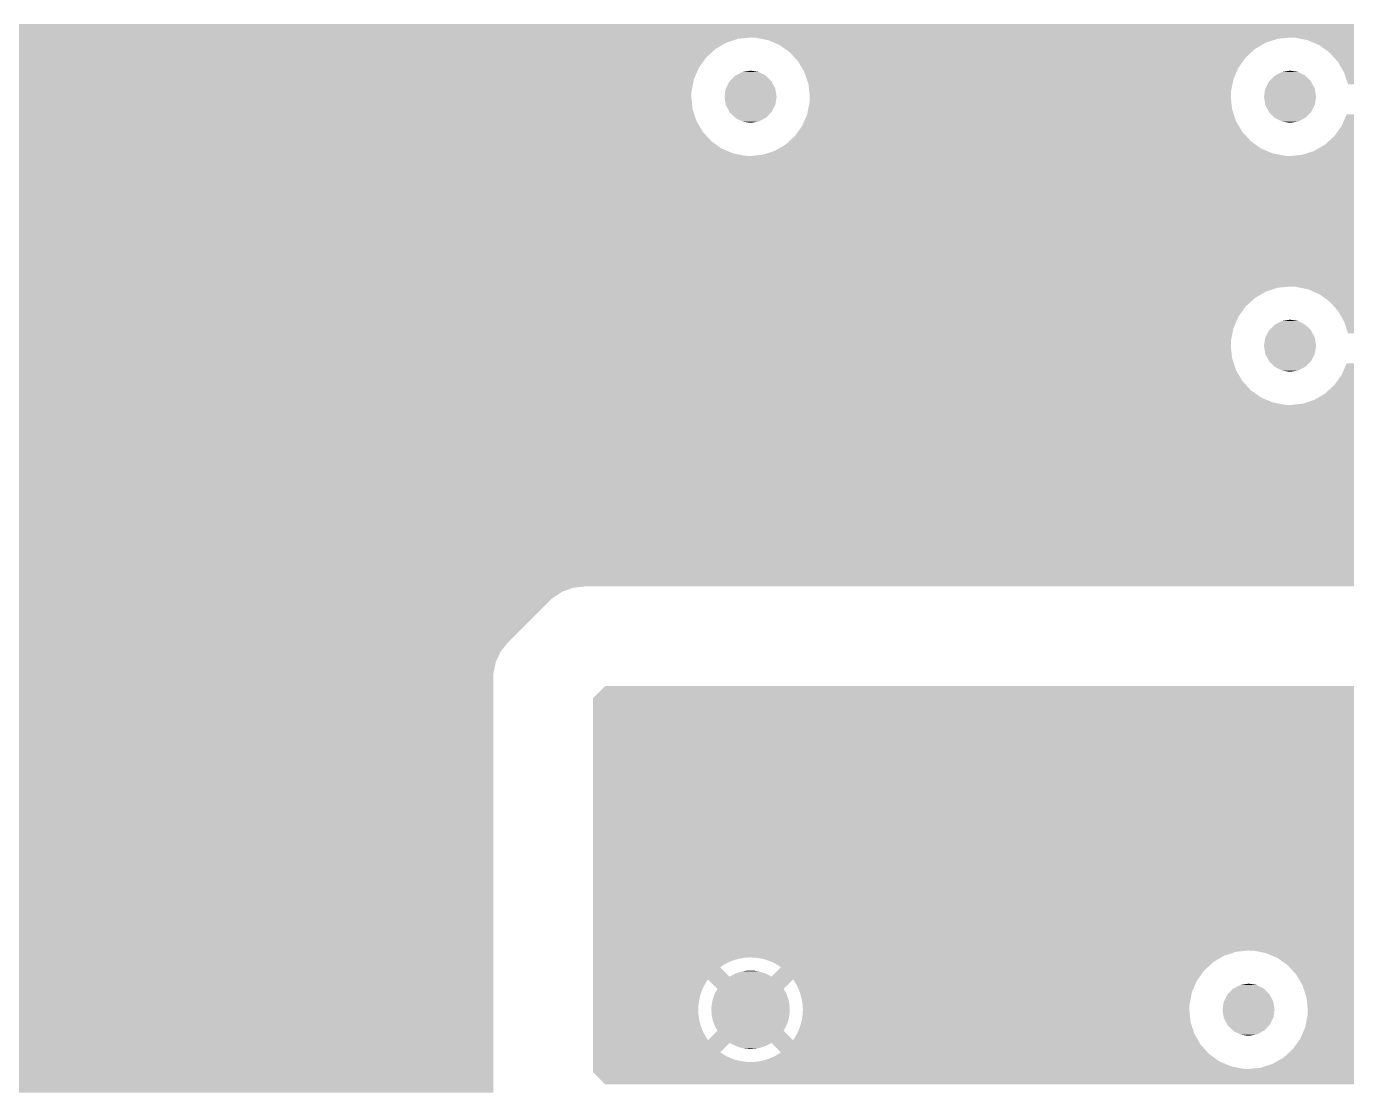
# Model space of a CAD drawing. Extents: x 295 to 953, y 10 to 290.
# Drawn here: x 651.95 to 672.15, y 84.03 to 100.29 of the extents above; entities that cross this region are included whole.
import ezdxf

# ---------------------------------------------------------------- set-up
doc = ezdxf.new("R2010")
doc.units = 0
doc.header["$LTSCALE"] = 5
doc.header["$MEASUREMENT"] = 0
doc.layers.add('FROMC1', color=7, linetype='CONTINUOUS')

msp = doc.modelspace()

# ---------------------------------------------------------------- linework, layer by layer
at = {"layer": 'FROMC1'}
for points in [[(583.018, 100.249), (583.018, 100.324), (697.05, 100.249), (696.873, 100.324)], [(583.018, 100.212), (583.018, 100.249), (697.238, 100.212), (697.05, 100.249)], [(583.018, 100.208), (583.018, 100.212), (697.318, 100.208), (697.238, 100.212)], [(583.018, 100.117), (583.018, 100.208), (710.526, 100.117), (710.526, 100.208)], [(583.018, 100.097), (583.018, 100.117), (662.837, 100.097), (663.028, 100.117)], [(583.018, 100.037), (583.018, 100.097), (662.655, 100.037), (662.837, 100.097)], [(583.018, 99.94), (583.018, 100.037), (662.489, 99.94), (662.655, 100.037)], [(663.107, 100.113), (663.028, 100.117), (671.249, 100.113), (671.283, 100.117)], [(663.193, 100.097), (663.107, 100.113), (671.092, 100.097), (671.249, 100.113)], [(663.296, 100.076), (663.193, 100.097), (671.03, 100.076), (671.092, 100.097)], [(663.388, 100.037), (663.296, 100.076), (670.91, 100.037), (671.03, 100.076)], [(663.472, 100.001), (663.388, 100.037), (670.848, 100.001), (670.91, 100.037)], [(663.557, 99.94), (663.472, 100.001), (670.744, 99.94), (670.848, 100.001)], [(671.362, 100.113), (671.283, 100.117), (710.526, 100.113), (710.526, 100.117)], [(671.551, 100.076), (671.362, 100.113), (710.526, 100.076), (710.526, 100.113)], [(671.727, 100.001), (671.551, 100.076), (710.526, 100.001), (710.526, 100.076)], [(671.883, 99.89), (671.727, 100.001), (710.526, 99.89), (710.526, 100.001)], [(583.018, 99.81), (583.018, 99.94), (662.348, 99.81), (662.489, 99.94)], [(583.018, 99.654), (583.018, 99.81), (662.237, 99.654), (662.348, 99.81)], [(663.628, 99.89), (663.557, 99.94), (670.69, 99.89), (670.744, 99.94)], [(663.7, 99.81), (663.628, 99.89), (670.603, 99.81), (670.69, 99.89)], [(663.757, 99.748), (663.7, 99.81), (670.559, 99.748), (670.603, 99.81)], [(672.012, 99.748), (671.883, 99.89), (710.526, 99.748), (710.526, 99.89)], [(583.018, 99.478), (583.018, 99.654), (662.161, 99.478), (662.237, 99.654)], [(662.902, 99.589), (662.922, 99.592), (663.149, 99.589), (663.143, 99.592)], [(662.922, 99.592), (663.028, 99.609), (663.143, 99.592), (663.028, 99.609)], [(663.812, 99.654), (663.757, 99.748), (670.492, 99.654), (670.559, 99.748)], [(663.854, 99.583), (663.812, 99.654), (670.461, 99.583), (670.492, 99.654)], [(671.157, 99.589), (671.177, 99.592), (671.404, 99.589), (671.398, 99.592)], [(671.177, 99.592), (671.283, 99.609), (671.398, 99.592), (671.283, 99.609)], [(672.109, 99.583), (672.012, 99.748), (710.526, 99.583), (710.526, 99.748)], [(583.018, 99.29), (583.018, 99.478), (662.124, 99.29), (662.161, 99.478)], [(662.651, 99.335), (662.701, 99.439), (663.406, 99.335), (663.352, 99.439)], [(662.701, 99.439), (662.71, 99.448), (663.352, 99.439), (663.348, 99.448)], [(662.71, 99.448), (662.79, 99.53), (663.348, 99.448), (663.263, 99.53)], [(662.79, 99.53), (662.802, 99.536), (663.263, 99.53), (663.257, 99.536)], [(662.802, 99.536), (662.902, 99.589), (663.257, 99.536), (663.149, 99.589)], [(663.889, 99.478), (663.854, 99.583), (670.416, 99.478), (670.461, 99.583)], [(663.914, 99.401), (663.889, 99.478), (670.401, 99.401), (670.416, 99.478)], [(663.926, 99.29), (663.914, 99.401), (670.379, 99.29), (670.401, 99.401)], [(670.906, 99.335), (670.956, 99.439), (671.661, 99.335), (671.607, 99.439)], [(670.956, 99.439), (670.965, 99.448), (671.607, 99.439), (671.603, 99.448)], [(670.965, 99.448), (671.045, 99.53), (671.603, 99.448), (671.518, 99.53)], [(671.045, 99.53), (671.057, 99.536), (671.518, 99.53), (671.512, 99.536)], [(671.057, 99.536), (671.157, 99.589), (671.512, 99.536), (671.404, 99.589)], [(672.169, 99.401), (672.109, 99.583), (710.526, 99.401), (710.526, 99.583)], [(583.018, 99.22), (583.018, 99.29), (662.121, 99.22), (662.124, 99.29)], [(606.002, 99.21), (605.878, 99.22), (662.121, 99.21), (662.121, 99.22)], [(606.147, 99.198), (606.002, 99.21), (662.122, 99.198), (662.121, 99.21)], [(606.399, 99.136), (606.147, 99.198), (662.129, 99.136), (662.122, 99.198)], [(662.629, 99.21), (662.646, 99.325), (663.426, 99.21), (663.408, 99.325)], [(662.647, 99.095), (662.629, 99.21), (663.409, 99.095), (663.426, 99.21)], [(662.646, 99.325), (662.651, 99.335), (663.408, 99.325), (663.406, 99.335)], [(663.934, 99.21), (663.926, 99.29), (670.376, 99.21), (670.379, 99.29)], [(663.931, 99.13), (663.934, 99.21), (670.384, 99.13), (670.376, 99.21)], [(670.884, 99.21), (670.901, 99.325), (671.681, 99.21), (671.663, 99.325)], [(670.902, 99.095), (670.884, 99.21), (671.664, 99.095), (671.681, 99.21)], [(670.901, 99.325), (670.906, 99.335), (671.663, 99.325), (671.661, 99.335)], [(606.638, 99.036), (606.399, 99.136), (662.139, 99.036), (662.129, 99.136)], [(606.665, 99.019), (606.638, 99.036), (662.141, 99.019), (662.139, 99.036)], [(606.859, 98.899), (606.665, 99.019), (662.181, 98.899), (662.141, 99.019)], [(662.649, 99.085), (662.647, 99.095), (663.404, 99.085), (663.409, 99.095)], [(662.703, 98.981), (662.649, 99.085), (663.354, 98.981), (663.404, 99.085)], [(663.894, 98.942), (663.909, 99.019), (670.421, 98.942), (670.396, 99.019)], [(663.909, 99.019), (663.931, 99.13), (670.396, 99.019), (670.384, 99.13)], [(670.904, 99.085), (670.902, 99.095), (671.659, 99.085), (671.664, 99.095)], [(670.958, 98.981), (670.904, 99.085), (671.609, 98.981), (671.659, 99.085)], [(606.931, 98.837), (606.859, 98.899), (662.201, 98.837), (662.181, 98.899)], [(607.056, 98.73), (606.931, 98.837), (662.264, 98.73), (662.201, 98.837)], [(662.707, 98.972), (662.703, 98.981), (663.345, 98.972), (663.354, 98.981)], [(662.792, 98.89), (662.707, 98.972), (663.265, 98.89), (663.345, 98.972)], [(662.798, 98.884), (662.792, 98.89), (663.253, 98.884), (663.265, 98.89)], [(662.906, 98.831), (662.798, 98.884), (663.153, 98.831), (663.253, 98.884)], [(662.913, 98.828), (662.906, 98.831), (663.133, 98.828), (663.153, 98.831)], [(663.028, 98.811), (662.913, 98.828), (663.028, 98.811), (663.133, 98.828)], [(663.818, 98.766), (663.849, 98.837), (670.498, 98.766), (670.456, 98.837)], [(663.849, 98.837), (663.894, 98.942), (670.456, 98.837), (670.421, 98.942)], [(670.962, 98.972), (670.958, 98.981), (671.6, 98.972), (671.609, 98.981)], [(671.047, 98.89), (670.962, 98.972), (671.52, 98.89), (671.6, 98.972)], [(671.053, 98.884), (671.047, 98.89), (671.508, 98.884), (671.52, 98.89)], [(671.161, 98.831), (671.053, 98.884), (671.408, 98.831), (671.508, 98.884)], [(671.168, 98.828), (671.161, 98.831), (671.388, 98.828), (671.408, 98.831)], [(671.283, 98.811), (671.168, 98.828), (671.283, 98.811), (671.388, 98.828)], [(672.073, 98.766), (672.149, 98.942), (710.526, 98.766), (710.526, 98.942)], [(607.105, 98.672), (607.056, 98.73), (662.298, 98.672), (662.264, 98.73)], [(607.224, 98.532), (607.105, 98.672), (662.426, 98.532), (662.298, 98.672)], [(663.621, 98.53), (663.707, 98.61), (670.682, 98.53), (670.61, 98.61)], [(663.707, 98.61), (663.751, 98.672), (670.61, 98.61), (670.553, 98.672)], [(663.751, 98.672), (663.818, 98.766), (670.553, 98.672), (670.498, 98.766)], [(671.821, 98.48), (671.962, 98.61), (710.526, 98.48), (710.526, 98.61)], [(671.962, 98.61), (672.073, 98.766), (710.526, 98.61), (710.526, 98.766)], [(607.225, 98.53), (607.224, 98.532), (662.427, 98.53), (662.426, 98.532)], [(607.293, 98.419), (607.225, 98.53), (662.583, 98.419), (662.427, 98.53)], [(607.339, 98.344), (607.293, 98.419), (662.76, 98.344), (662.583, 98.419)], [(663.28, 98.344), (663.4, 98.383), (671.015, 98.344), (670.922, 98.383)], [(663.4, 98.383), (663.462, 98.419), (670.922, 98.383), (670.838, 98.419)], [(663.462, 98.419), (663.566, 98.48), (670.838, 98.419), (670.753, 98.48)], [(663.566, 98.48), (663.621, 98.53), (670.753, 98.48), (670.682, 98.53)], [(671.473, 98.323), (671.655, 98.383), (710.526, 98.323), (710.526, 98.383)], [(671.655, 98.383), (671.821, 98.48), (710.526, 98.383), (710.526, 98.48)], [(607.359, 98.31), (607.339, 98.344), (662.929, 98.31), (662.76, 98.344)], [(607.361, 98.307), (607.359, 98.31), (662.948, 98.307), (662.929, 98.31)], [(607.362, 98.303), (607.361, 98.307), (663.028, 98.303), (662.948, 98.307)], [(607.458, 98.07), (607.362, 98.303), (710.526, 98.07), (710.526, 98.303)], [(663.028, 98.303), (663.061, 98.307), (671.283, 98.303), (671.203, 98.307)], [(663.061, 98.307), (663.218, 98.323), (671.203, 98.307), (671.118, 98.323)], [(663.218, 98.323), (663.28, 98.344), (671.118, 98.323), (671.015, 98.344)], [(671.283, 98.303), (671.473, 98.323), (710.526, 98.303), (710.526, 98.323)], [(607.518, 97.818), (607.458, 98.07), (710.526, 97.818), (710.526, 98.07)], [(607.539, 97.559), (607.518, 97.818), (710.526, 97.559), (710.526, 97.818)], [(607.517, 97.29), (607.539, 97.559), (710.526, 97.29), (710.526, 97.559)], [(607.455, 97.038), (607.517, 97.29), (710.526, 97.038), (710.526, 97.29)], [(607.354, 96.798), (607.455, 97.038), (710.526, 96.798), (710.526, 97.038)], [(607.218, 96.578), (607.354, 96.798), (710.526, 96.578), (710.526, 96.798)], [(607.048, 96.381), (607.218, 96.578), (710.526, 96.381), (710.526, 96.578)], [(606.961, 96.307), (607.048, 96.381), (710.526, 96.307), (710.526, 96.381)], [(606.715, 96.13), (606.851, 96.213), (670.744, 96.13), (670.886, 96.213)], [(606.851, 96.213), (606.867, 96.227), (670.886, 96.213), (670.91, 96.227)], [(606.867, 96.227), (606.938, 96.287), (670.91, 96.227), (671.092, 96.287)], [(606.938, 96.287), (606.961, 96.307), (671.092, 96.287), (671.283, 96.307)], [(671.362, 96.303), (671.283, 96.307), (710.526, 96.303), (710.526, 96.307)], [(671.551, 96.266), (671.362, 96.303), (710.526, 96.266), (710.526, 96.303)], [(671.727, 96.191), (671.551, 96.266), (710.526, 96.191), (710.526, 96.266)], [(671.883, 96.08), (671.727, 96.191), (710.526, 96.08), (710.526, 96.191)], [(606.136, 95.918), (606.389, 95.978), (670.545, 95.918), (670.587, 95.978)], [(606.389, 95.978), (606.442, 96), (670.587, 95.978), (670.603, 96)], [(606.442, 96), (606.629, 96.077), (670.603, 96), (670.687, 96.077)], [(606.629, 96.077), (606.715, 96.13), (670.687, 96.077), (670.744, 96.13)], [(672.012, 95.938), (671.883, 96.08), (710.526, 95.938), (710.526, 96.08)], [(583.018, 95.844), (583.018, 95.898), (670.492, 95.844), (670.53, 95.898)], [(583.018, 95.668), (583.018, 95.844), (670.416, 95.668), (670.492, 95.844)], [(605.878, 95.898), (606.136, 95.918), (670.53, 95.898), (670.545, 95.918)], [(671.057, 95.726), (671.157, 95.779), (671.512, 95.726), (671.404, 95.779)], [(671.157, 95.779), (671.177, 95.782), (671.404, 95.779), (671.398, 95.782)], [(671.177, 95.782), (671.283, 95.799), (671.398, 95.782), (671.283, 95.799)], [(672.109, 95.773), (672.012, 95.938), (710.526, 95.773), (710.526, 95.938)], [(672.169, 95.591), (672.109, 95.773), (710.526, 95.591), (710.526, 95.773)], [(583.018, 95.48), (583.018, 95.668), (670.379, 95.48), (670.416, 95.668)], [(670.906, 95.525), (670.956, 95.629), (671.661, 95.525), (671.607, 95.629)], [(670.956, 95.629), (670.965, 95.638), (671.607, 95.629), (671.603, 95.638)], [(670.965, 95.638), (671.045, 95.72), (671.603, 95.638), (671.518, 95.72)], [(671.045, 95.72), (671.057, 95.726), (671.518, 95.72), (671.512, 95.726)], [(583.018, 95.4), (583.018, 95.48), (670.376, 95.4), (670.379, 95.48)], [(583.018, 95.209), (583.018, 95.4), (670.396, 95.209), (670.376, 95.4)], [(670.884, 95.4), (670.901, 95.515), (671.681, 95.4), (671.663, 95.515)], [(670.902, 95.285), (670.884, 95.4), (671.664, 95.285), (671.681, 95.4)], [(670.901, 95.515), (670.906, 95.525), (671.663, 95.515), (671.661, 95.525)], [(583.018, 95.027), (583.018, 95.209), (670.456, 95.027), (670.396, 95.209)], [(670.904, 95.275), (670.902, 95.285), (671.659, 95.275), (671.664, 95.285)], [(670.958, 95.171), (670.904, 95.275), (671.609, 95.171), (671.659, 95.275)], [(670.962, 95.162), (670.958, 95.171), (671.6, 95.162), (671.609, 95.171)], [(671.047, 95.08), (670.962, 95.162), (671.52, 95.08), (671.6, 95.162)], [(583.018, 94.862), (583.018, 95.027), (670.553, 94.862), (670.456, 95.027)], [(671.053, 95.074), (671.047, 95.08), (671.508, 95.074), (671.52, 95.08)], [(671.161, 95.021), (671.053, 95.074), (671.408, 95.021), (671.508, 95.074)], [(671.168, 95.018), (671.161, 95.021), (671.388, 95.018), (671.408, 95.021)], [(671.283, 95.001), (671.168, 95.018), (671.283, 95.001), (671.388, 95.018)], [(671.962, 94.8), (672.073, 94.956), (710.526, 94.8), (710.526, 94.956)], [(672.073, 94.956), (672.149, 95.132), (710.526, 94.956), (710.526, 95.132)], [(583.018, 94.72), (583.018, 94.862), (670.682, 94.72), (670.553, 94.862)], [(671.821, 94.67), (671.962, 94.8), (710.526, 94.67), (710.526, 94.8)], [(583.018, 94.609), (583.018, 94.72), (670.838, 94.609), (670.682, 94.72)], [(583.018, 94.534), (583.018, 94.609), (671.015, 94.534), (670.838, 94.609)], [(671.473, 94.513), (671.655, 94.573), (710.526, 94.513), (710.526, 94.573)], [(671.655, 94.573), (671.821, 94.67), (710.526, 94.573), (710.526, 94.67)], [(583.018, 94.497), (583.018, 94.534), (671.203, 94.497), (671.015, 94.534)], [(583.018, 94.493), (583.018, 94.497), (671.283, 94.493), (671.203, 94.497)], [(583.018, 94.299), (583.018, 94.493), (710.526, 94.299), (710.526, 94.493)], [(671.283, 94.493), (671.473, 94.513), (710.526, 94.493), (710.526, 94.513)], [(583.018, 94.298), (583.018, 94.299), (710.525, 94.298), (710.526, 94.299)], [(583.018, 94.14), (583.018, 94.298), (710.388, 94.14), (710.525, 94.298)], [(605.897, 94.139), (605.878, 94.14), (710.386, 94.139), (710.388, 94.14)], [(606.147, 94.118), (605.897, 94.139), (710.375, 94.118), (710.386, 94.139)], [(606.399, 94.056), (606.147, 94.118), (710.339, 94.056), (710.375, 94.118)], [(606.638, 93.956), (606.399, 94.056), (710.281, 93.956), (710.339, 94.056)], [(606.639, 93.955), (606.638, 93.956), (710.28, 93.955), (710.281, 93.956)], [(606.859, 93.819), (606.639, 93.955), (710.233, 93.819), (710.28, 93.955)], [(606.934, 93.755), (606.859, 93.819), (710.211, 93.755), (710.233, 93.819)], [(607.056, 93.65), (606.934, 93.755), (710.196, 93.65), (710.211, 93.755)], [(607.145, 93.545), (607.056, 93.65), (710.181, 93.545), (710.196, 93.65)], [(607.187, 93.495), (607.145, 93.545), (710.18, 93.495), (710.181, 93.545)], [(607.224, 93.452), (607.187, 93.495), (710.184, 93.452), (710.18, 93.495)], [(607.326, 93.284), (607.224, 93.452), (710.2, 93.284), (710.184, 93.452)], [(607.359, 93.23), (607.326, 93.284), (710.216, 93.23), (710.2, 93.284)], [(607.421, 93.081), (607.359, 93.23), (710.26, 93.081), (710.216, 93.23)], [(607.458, 92.99), (607.421, 93.081), (710.307, 92.99), (710.26, 93.081)], [(607.481, 92.893), (607.458, 92.99), (710.358, 92.893), (710.307, 92.99)], [(607.518, 92.738), (607.481, 92.893), (710.481, 92.738), (710.358, 92.893)], [(607.519, 92.727), (607.518, 92.738), (710.49, 92.727), (710.481, 92.738)], [(607.522, 92.692), (607.519, 92.727), (710.525, 92.692), (710.49, 92.727)], [(607.522, 92.691), (607.522, 92.692), (710.526, 92.691), (710.525, 92.692)], [(607.539, 92.479), (607.522, 92.691), (710.526, 92.479), (710.526, 92.691)], [(607.517, 92.21), (607.539, 92.479), (710.526, 92.21), (710.526, 92.479)], [(607.455, 91.958), (607.517, 92.21), (710.526, 91.958), (710.526, 92.21)], [(607.433, 91.906), (607.455, 91.958), (710.526, 91.906), (710.526, 91.958)], [(607.341, 91.697), (607.353, 91.717), (660.313, 91.697), (660.488, 91.717)], [(607.354, 91.718), (607.433, 91.906), (710.338, 91.718), (710.525, 91.906)], [(607.354, 91.717), (607.354, 91.718), (710.337, 91.717), (710.338, 91.718)], [(607.433, 91.906), (607.433, 91.906), (710.525, 91.906), (710.526, 91.906)], [(607.218, 91.498), (607.245, 91.541), (659.953, 91.498), (660.001, 91.541)], [(607.245, 91.541), (607.304, 91.637), (660.001, 91.541), (660.148, 91.637)], [(607.304, 91.637), (607.341, 91.697), (660.148, 91.637), (660.313, 91.697)], [(607.048, 91.301), (607.215, 91.494), (659.756, 91.301), (659.949, 91.494)], [(607.215, 91.494), (607.218, 91.498), (659.949, 91.494), (659.953, 91.498)], [(606.629, 90.997), (606.851, 91.133), (659.452, 90.997), (659.588, 91.133)], [(606.851, 91.133), (607.048, 91.301), (659.588, 91.133), (659.756, 91.301)], [(606.389, 90.898), (606.629, 90.997), (659.353, 90.898), (659.452, 90.997)], [(583.018, 90.721), (583.018, 90.818), (659.205, 90.721), (659.281, 90.818)], [(583.018, 90.562), (583.018, 90.721), (659.13, 90.562), (659.205, 90.721)], [(605.878, 90.818), (606.136, 90.838), (659.281, 90.818), (659.297, 90.838)], [(606.136, 90.838), (606.223, 90.859), (659.297, 90.838), (659.314, 90.859)], [(606.223, 90.859), (606.389, 90.898), (659.314, 90.859), (659.353, 90.898)], [(583.018, 90.39), (583.018, 90.562), (659.094, 90.39), (659.13, 90.562)], [(583.018, 90.32), (583.018, 90.39), (659.091, 90.32), (659.094, 90.39)], [(583.018, 89.05), (583.018, 90.32), (659.091, 89.05), (659.091, 90.32)], [(660.615, 90.004), (660.803, 90.193), (763.23, 90.004), (763.042, 90.193)], [(660.615, 89.957), (660.615, 90.004), (763.231, 89.957), (763.231, 90.004)], [(660.615, 90.004), (660.615, 90.004), (763.231, 90.004), (763.23, 90.004)], [(660.615, 89.937), (660.615, 89.957), (738.402, 89.937), (738.593, 89.957)], [(660.615, 89.877), (660.615, 89.937), (738.22, 89.877), (738.402, 89.937)], [(660.615, 89.78), (660.615, 89.877), (738.054, 89.78), (738.22, 89.877)], [(660.615, 89.65), (660.615, 89.78), (737.913, 89.65), (738.054, 89.78)], [(660.615, 89.494), (660.615, 89.65), (737.802, 89.494), (737.913, 89.65)], [(660.615, 89.318), (660.615, 89.494), (737.726, 89.318), (737.802, 89.494)], [(660.615, 89.13), (660.615, 89.318), (737.689, 89.13), (737.726, 89.318)], [(660.615, 89.05), (660.615, 89.13), (737.686, 89.05), (737.689, 89.13)], [(599.551, 89.04), (599.502, 89.05), (659.091, 89.04), (659.091, 89.05)], [(600.374, 88.695), (599.551, 89.04), (659.091, 88.695), (659.091, 89.04)], [(660.615, 88.859), (660.615, 89.05), (737.706, 88.859), (737.686, 89.05)], [(600.397, 88.682), (600.374, 88.695), (659.091, 88.682), (659.091, 88.695)], [(600.442, 88.627), (600.397, 88.682), (659.091, 88.627), (659.091, 88.682)], [(660.615, 88.687), (660.615, 88.859), (737.763, 88.687), (737.706, 88.859)], [(660.615, 88.667), (660.615, 88.687), (683.157, 88.667), (683.348, 88.687)], [(600.684, 88.052), (600.442, 88.627), (659.091, 88.052), (659.091, 88.627)], [(660.615, 88.607), (660.615, 88.667), (682.975, 88.607), (683.157, 88.667)], [(660.615, 88.51), (660.615, 88.607), (682.809, 88.51), (682.975, 88.607)], [(660.615, 88.38), (660.615, 88.51), (682.668, 88.38), (682.809, 88.51)], [(660.615, 88.224), (660.615, 88.38), (682.557, 88.224), (682.668, 88.38)], [(660.615, 88.048), (660.615, 88.224), (682.481, 88.048), (682.557, 88.224)], [(604.052, 88.048), (603.973, 88.052), (659.091, 88.048), (659.091, 88.052)], [(604.241, 88.011), (604.052, 88.048), (659.091, 88.011), (659.091, 88.048)], [(604.417, 87.936), (604.241, 88.011), (659.091, 87.936), (659.091, 88.011)], [(604.573, 87.825), (604.417, 87.936), (659.091, 87.825), (659.091, 87.936)], [(660.615, 87.86), (660.615, 88.048), (682.444, 87.86), (682.481, 88.048)], [(604.702, 87.683), (604.573, 87.825), (659.091, 87.683), (659.091, 87.825)], [(604.799, 87.518), (604.702, 87.683), (659.091, 87.518), (659.091, 87.683)], [(660.615, 87.78), (660.615, 87.86), (682.441, 87.78), (682.444, 87.86)], [(660.615, 87.589), (660.615, 87.78), (682.461, 87.589), (682.441, 87.78)], [(604.859, 87.336), (604.799, 87.518), (659.091, 87.336), (659.091, 87.518)], [(660.615, 87.407), (660.615, 87.589), (682.521, 87.407), (682.461, 87.589)], [(604.879, 87.145), (604.859, 87.336), (659.091, 87.145), (659.091, 87.336)], [(660.615, 87.242), (660.615, 87.407), (682.618, 87.242), (682.521, 87.407)], [(604.839, 86.877), (604.876, 87.065), (659.091, 86.877), (659.091, 87.065)], [(604.876, 87.065), (604.879, 87.145), (659.091, 87.065), (659.091, 87.145)], [(660.615, 87.1), (660.615, 87.242), (682.747, 87.1), (682.618, 87.242)], [(660.615, 86.989), (660.615, 87.1), (682.903, 86.989), (682.747, 87.1)], [(604.763, 86.701), (604.839, 86.877), (659.091, 86.701), (659.091, 86.877)], [(660.615, 86.914), (660.615, 86.989), (683.08, 86.914), (682.903, 86.989)], [(660.615, 86.877), (660.615, 86.914), (683.268, 86.877), (683.08, 86.914)], [(660.615, 86.873), (660.615, 86.877), (683.348, 86.873), (683.268, 86.877)], [(660.615, 86.826), (660.615, 86.873), (703.567, 86.826), (703.59, 86.873)], [(604.652, 86.545), (604.763, 86.701), (659.091, 86.545), (659.091, 86.701)], [(660.615, 86.773), (660.615, 86.826), (703.547, 86.773), (703.567, 86.826)], [(660.615, 86.718), (660.615, 86.773), (703.53, 86.718), (703.547, 86.773)], [(660.615, 86.663), (660.615, 86.718), (703.517, 86.663), (703.53, 86.718)], [(660.615, 86.606), (660.615, 86.663), (703.508, 86.606), (703.517, 86.663)], [(604.511, 86.415), (604.652, 86.545), (659.091, 86.415), (659.091, 86.545)], [(660.615, 86.549), (660.615, 86.606), (703.503, 86.549), (703.508, 86.606)], [(660.615, 86.492), (660.615, 86.549), (703.503, 86.492), (703.503, 86.549)], [(660.615, 86.436), (660.615, 86.492), (703.506, 86.436), (703.503, 86.492)], [(603.973, 86.238), (604.163, 86.258), (659.091, 86.238), (659.091, 86.258)], [(604.163, 86.258), (604.345, 86.318), (659.091, 86.258), (659.091, 86.318)], [(604.345, 86.318), (604.511, 86.415), (659.091, 86.318), (659.091, 86.415)], [(660.615, 86.379), (660.615, 86.436), (703.513, 86.379), (703.506, 86.436)], [(660.615, 86.323), (660.615, 86.379), (703.525, 86.323), (703.513, 86.379)], [(660.615, 86.268), (660.615, 86.323), (703.54, 86.268), (703.525, 86.323)], [(660.615, 86.215), (660.615, 86.268), (703.559, 86.215), (703.54, 86.268)], [(600.798, 83.97), (600.798, 86.238), (659.091, 83.97), (659.091, 86.238)], [(660.615, 86.162), (660.615, 86.215), (703.582, 86.162), (703.559, 86.215)], [(660.615, 86.147), (660.615, 86.162), (703.59, 86.147), (703.582, 86.162)], [(660.615, 86.127), (660.615, 86.147), (670.457, 86.127), (670.648, 86.147)], [(660.615, 86.067), (660.615, 86.127), (670.275, 86.067), (670.457, 86.127)], [(660.615, 86.04), (660.615, 86.067), (670.229, 86.04), (670.275, 86.067)], [(670.727, 86.143), (670.648, 86.147), (682.044, 86.143), (682.078, 86.147)], [(670.813, 86.127), (670.727, 86.143), (681.887, 86.127), (682.044, 86.143)], [(670.916, 86.106), (670.813, 86.127), (681.825, 86.106), (681.887, 86.127)], [(671.008, 86.067), (670.916, 86.106), (681.705, 86.067), (681.825, 86.106)], [(671.092, 86.031), (671.008, 86.067), (681.643, 86.031), (681.705, 86.067)], [(660.615, 86.037), (660.615, 86.04), (662.953, 86.037), (663.01, 86.04)], [(660.615, 86.029), (660.615, 86.037), (662.897, 86.029), (662.953, 86.037)], [(660.615, 86.018), (660.615, 86.029), (662.841, 86.018), (662.897, 86.029)], [(660.615, 86.003), (660.615, 86.018), (662.786, 86.003), (662.841, 86.018)], [(660.615, 85.984), (660.615, 86.003), (662.732, 85.984), (662.786, 86.003)], [(660.615, 85.961), (660.615, 85.984), (662.68, 85.961), (662.732, 85.984)], [(660.615, 85.934), (660.615, 85.961), (662.629, 85.934), (662.68, 85.961)], [(660.615, 85.904), (660.615, 85.934), (662.581, 85.904), (662.629, 85.934)], [(660.615, 85.891), (660.615, 85.904), (662.563, 85.891), (662.581, 85.904)], [(660.615, 85.747), (660.615, 85.891), (662.707, 85.747), (662.563, 85.891)], [(663.067, 86.039), (663.01, 86.04), (670.228, 86.039), (670.229, 86.04)], [(663.124, 86.034), (663.067, 86.039), (670.22, 86.034), (670.228, 86.039)], [(663.18, 86.025), (663.124, 86.034), (670.204, 86.025), (670.22, 86.034)], [(663.236, 86.013), (663.18, 86.025), (670.182, 86.013), (670.204, 86.025)], [(663.29, 85.996), (663.236, 86.013), (670.154, 85.996), (670.182, 86.013)], [(663.343, 85.975), (663.29, 85.996), (670.118, 85.975), (670.154, 85.996)], [(663.355, 85.97), (663.343, 85.975), (670.109, 85.97), (670.118, 85.975)], [(663.395, 85.951), (663.355, 85.97), (670.089, 85.951), (670.109, 85.97)], [(663.445, 85.923), (663.395, 85.951), (670.058, 85.923), (670.089, 85.951)], [(663.441, 85.84), (663.492, 85.891), (669.968, 85.84), (670.024, 85.891)], [(663.492, 85.891), (663.445, 85.923), (670.024, 85.891), (670.058, 85.923)], [(671.177, 85.97), (671.092, 86.031), (681.539, 85.97), (681.643, 86.031)], [(671.248, 85.92), (671.177, 85.97), (681.485, 85.92), (681.539, 85.97)], [(671.32, 85.84), (671.248, 85.92), (681.398, 85.84), (681.485, 85.92)], [(660.615, 85.705), (660.615, 85.747), (669.871, 85.705), (669.902, 85.747)], [(660.615, 85.747), (660.615, 85.747), (662.708, 85.747), (662.707, 85.747)], [(660.615, 85.657), (660.615, 85.705), (662.345, 85.657), (662.376, 85.705)], [(660.615, 85.607), (660.615, 85.657), (662.317, 85.607), (662.345, 85.657)], [(662.521, 85.56), (662.376, 85.705), (663.534, 85.56), (663.679, 85.705)], [(662.708, 85.747), (662.736, 85.764), (663.348, 85.747), (663.318, 85.764)], [(662.736, 85.764), (662.751, 85.771), (663.318, 85.764), (663.305, 85.771)], [(662.751, 85.771), (662.78, 85.786), (663.305, 85.771), (663.274, 85.786)], [(662.78, 85.786), (662.796, 85.792), (663.274, 85.786), (663.26, 85.792)], [(662.796, 85.792), (662.826, 85.805), (663.26, 85.792), (663.228, 85.805)], [(662.826, 85.805), (662.843, 85.81), (663.228, 85.805), (663.214, 85.81)], [(662.843, 85.81), (662.873, 85.819), (663.214, 85.81), (663.18, 85.819)], [(662.873, 85.819), (662.891, 85.823), (663.18, 85.819), (663.166, 85.823)], [(662.891, 85.823), (662.921, 85.83), (663.166, 85.823), (663.131, 85.83)], [(662.921, 85.83), (662.94, 85.833), (663.131, 85.83), (663.118, 85.833)], [(662.94, 85.833), (662.97, 85.837), (663.118, 85.833), (663.081, 85.837)], [(662.97, 85.837), (662.994, 85.838), (663.081, 85.837), (663.069, 85.838)], [(662.994, 85.838), (663.02, 85.839), (663.069, 85.838), (663.02, 85.839)], [(663.348, 85.747), (663.441, 85.84), (669.902, 85.747), (669.968, 85.84)], [(663.693, 85.684), (663.679, 85.705), (669.857, 85.684), (669.871, 85.705)], [(663.701, 85.672), (663.693, 85.684), (669.852, 85.672), (669.857, 85.684)], [(663.73, 85.623), (663.701, 85.672), (669.831, 85.623), (669.852, 85.672)], [(671.377, 85.778), (671.32, 85.84), (681.354, 85.778), (681.398, 85.84)], [(671.432, 85.684), (671.377, 85.778), (681.287, 85.684), (681.354, 85.778)], [(671.474, 85.613), (671.432, 85.684), (681.256, 85.613), (681.287, 85.684)], [(660.615, 85.556), (660.615, 85.607), (662.292, 85.556), (662.317, 85.607)], [(660.615, 85.503), (660.615, 85.556), (662.272, 85.503), (662.292, 85.556)], [(660.615, 85.448), (660.615, 85.503), (662.255, 85.448), (662.272, 85.503)], [(662.461, 85.434), (662.475, 85.473), (663.595, 85.434), (663.58, 85.473)], [(662.475, 85.473), (662.479, 85.48), (663.58, 85.473), (663.577, 85.48)], [(662.479, 85.48), (662.496, 85.517), (663.577, 85.48), (663.559, 85.517)], [(662.496, 85.517), (662.5, 85.524), (663.559, 85.517), (663.555, 85.524)], [(662.5, 85.524), (662.521, 85.56), (663.555, 85.524), (663.534, 85.56)], [(663.756, 85.572), (663.73, 85.623), (669.809, 85.572), (669.831, 85.623)], [(663.777, 85.519), (663.756, 85.572), (669.786, 85.519), (669.809, 85.572)], [(663.781, 85.508), (663.777, 85.519), (669.781, 85.508), (669.786, 85.519)], [(663.795, 85.465), (663.781, 85.508), (669.773, 85.465), (669.781, 85.508)], [(663.809, 85.41), (663.795, 85.465), (669.762, 85.41), (669.773, 85.465)], [(670.271, 85.365), (670.321, 85.469), (671.026, 85.365), (670.972, 85.469)], [(670.321, 85.469), (670.33, 85.478), (670.972, 85.469), (670.968, 85.478)], [(670.33, 85.478), (670.41, 85.56), (670.968, 85.478), (670.883, 85.56)], [(670.41, 85.56), (670.422, 85.566), (670.883, 85.56), (670.877, 85.566)], [(670.422, 85.566), (670.522, 85.619), (670.877, 85.566), (670.769, 85.619)], [(670.522, 85.619), (670.542, 85.622), (670.769, 85.619), (670.763, 85.622)], [(670.542, 85.622), (670.648, 85.639), (670.763, 85.622), (670.648, 85.639)], [(671.509, 85.508), (671.474, 85.613), (681.211, 85.508), (681.256, 85.613)], [(671.534, 85.431), (671.509, 85.508), (681.196, 85.431), (681.211, 85.508)], [(660.615, 85.393), (660.615, 85.448), (662.242, 85.393), (662.255, 85.448)], [(660.615, 85.336), (660.615, 85.393), (662.233, 85.336), (662.242, 85.393)], [(660.615, 85.279), (660.615, 85.336), (662.228, 85.279), (662.233, 85.336)], [(660.615, 85.222), (660.615, 85.279), (662.228, 85.222), (662.228, 85.279)], [(662.428, 85.24), (662.43, 85.281), (663.627, 85.24), (663.625, 85.281)], [(662.43, 85.289), (662.435, 85.33), (663.625, 85.289), (663.62, 85.33)], [(662.43, 85.281), (662.43, 85.289), (663.625, 85.281), (663.625, 85.289)], [(662.435, 85.33), (662.437, 85.338), (663.62, 85.33), (663.619, 85.338)], [(662.437, 85.338), (662.444, 85.379), (663.619, 85.338), (663.61, 85.379)], [(662.444, 85.379), (662.447, 85.387), (663.61, 85.379), (663.609, 85.387)], [(662.447, 85.387), (662.458, 85.426), (663.609, 85.387), (663.597, 85.426)], [(662.458, 85.426), (662.461, 85.434), (663.597, 85.426), (663.595, 85.434)], [(663.82, 85.354), (663.809, 85.41), (669.751, 85.354), (669.762, 85.41)], [(663.823, 85.32), (663.82, 85.354), (669.744, 85.32), (669.751, 85.354)], [(663.826, 85.297), (663.823, 85.32), (669.743, 85.297), (669.744, 85.32)], [(663.828, 85.24), (663.826, 85.297), (669.741, 85.24), (669.743, 85.297)], [(670.249, 85.24), (670.266, 85.355), (671.046, 85.24), (671.028, 85.355)], [(670.266, 85.355), (670.271, 85.365), (671.028, 85.355), (671.026, 85.365)], [(671.546, 85.32), (671.534, 85.431), (681.174, 85.32), (681.196, 85.431)], [(671.554, 85.24), (671.546, 85.32), (681.171, 85.24), (681.174, 85.32)], [(660.615, 85.166), (660.615, 85.222), (662.231, 85.166), (662.228, 85.222)], [(660.615, 85.109), (660.615, 85.166), (662.238, 85.109), (662.231, 85.166)], [(660.615, 85.053), (660.615, 85.109), (662.25, 85.053), (662.238, 85.109)], [(660.615, 84.998), (660.615, 85.053), (662.265, 84.998), (662.25, 85.053)], [(662.43, 85.199), (662.428, 85.24), (663.626, 85.199), (663.627, 85.24)], [(662.43, 85.191), (662.43, 85.199), (663.625, 85.191), (663.626, 85.199)], [(662.435, 85.15), (662.43, 85.191), (663.62, 85.15), (663.625, 85.191)], [(662.436, 85.142), (662.435, 85.15), (663.619, 85.142), (663.62, 85.15)], [(662.445, 85.101), (662.436, 85.142), (663.611, 85.101), (663.619, 85.142)], [(662.446, 85.093), (662.445, 85.101), (663.609, 85.093), (663.611, 85.101)], [(662.458, 85.054), (662.446, 85.093), (663.597, 85.054), (663.609, 85.093)], [(662.46, 85.046), (662.458, 85.054), (663.594, 85.046), (663.597, 85.054)], [(662.475, 85.007), (662.46, 85.046), (663.58, 85.007), (663.594, 85.046)], [(663.8, 85.032), (663.804, 85.049), (669.767, 85.032), (669.761, 85.049)], [(663.804, 85.049), (663.813, 85.087), (669.761, 85.049), (669.757, 85.087)], [(663.813, 85.087), (663.822, 85.144), (669.757, 85.087), (669.751, 85.144)], [(663.822, 85.144), (663.827, 85.201), (669.751, 85.144), (669.745, 85.201)], [(663.827, 85.201), (663.828, 85.24), (669.745, 85.201), (669.741, 85.24)], [(670.267, 85.125), (670.249, 85.24), (671.029, 85.125), (671.046, 85.24)], [(670.269, 85.115), (670.267, 85.125), (671.024, 85.115), (671.029, 85.125)], [(670.323, 85.011), (670.269, 85.115), (670.974, 85.011), (671.024, 85.115)], [(671.514, 84.972), (671.529, 85.049), (681.216, 84.972), (681.191, 85.049)], [(671.529, 85.049), (671.551, 85.16), (681.191, 85.049), (681.179, 85.16)], [(671.551, 85.16), (671.554, 85.24), (681.179, 85.16), (681.171, 85.24)], [(660.615, 84.945), (660.615, 84.998), (662.284, 84.945), (662.265, 84.998)], [(660.615, 84.892), (660.615, 84.945), (662.307, 84.892), (662.284, 84.945)], [(660.615, 84.842), (660.615, 84.892), (662.334, 84.842), (662.307, 84.892)], [(662.376, 84.775), (662.521, 84.92), (663.679, 84.775), (663.534, 84.92)], [(662.478, 85), (662.475, 85.007), (663.577, 85), (663.58, 85.007)], [(662.496, 84.963), (662.478, 85), (663.559, 84.963), (663.577, 85)], [(662.5, 84.956), (662.496, 84.963), (663.555, 84.956), (663.559, 84.963)], [(662.521, 84.92), (662.5, 84.956), (663.534, 84.92), (663.555, 84.956)], [(663.71, 84.823), (663.735, 84.867), (669.847, 84.823), (669.821, 84.867)], [(663.735, 84.867), (663.738, 84.873), (669.821, 84.867), (669.819, 84.873)], [(663.738, 84.873), (663.763, 84.924), (669.819, 84.873), (669.802, 84.924)], [(663.763, 84.924), (663.783, 84.977), (669.802, 84.924), (669.785, 84.977)], [(663.783, 84.977), (663.8, 85.032), (669.785, 84.977), (669.767, 85.032)], [(670.327, 85.002), (670.323, 85.011), (670.965, 85.002), (670.974, 85.011)], [(670.412, 84.92), (670.327, 85.002), (670.885, 84.92), (670.965, 85.002)], [(670.418, 84.914), (670.412, 84.92), (670.873, 84.914), (670.885, 84.92)], [(670.526, 84.861), (670.418, 84.914), (670.773, 84.861), (670.873, 84.914)], [(670.533, 84.858), (670.526, 84.861), (670.753, 84.858), (670.773, 84.861)], [(670.648, 84.841), (670.533, 84.858), (670.648, 84.841), (670.753, 84.858)], [(671.438, 84.796), (671.469, 84.867), (681.293, 84.796), (681.251, 84.867)], [(671.469, 84.867), (671.514, 84.972), (681.251, 84.867), (681.216, 84.972)], [(660.615, 84.793), (660.615, 84.842), (662.364, 84.793), (662.334, 84.842)], [(660.615, 84.775), (660.615, 84.793), (662.376, 84.775), (662.364, 84.793)], [(660.615, 84.733), (660.615, 84.775), (669.899, 84.733), (669.875, 84.775)], [(660.615, 84.589), (660.615, 84.733), (662.563, 84.589), (662.707, 84.733)], [(660.615, 84.733), (660.615, 84.733), (662.707, 84.733), (662.708, 84.733)], [(662.737, 84.716), (662.708, 84.733), (663.319, 84.716), (663.348, 84.733)], [(662.75, 84.709), (662.737, 84.716), (663.304, 84.709), (663.319, 84.716)], [(662.781, 84.694), (662.75, 84.709), (663.275, 84.694), (663.304, 84.709)], [(662.795, 84.688), (662.781, 84.694), (663.259, 84.688), (663.275, 84.694)], [(662.827, 84.675), (662.795, 84.688), (663.229, 84.675), (663.259, 84.688)], [(662.841, 84.67), (662.827, 84.675), (663.212, 84.67), (663.229, 84.675)], [(662.875, 84.661), (662.841, 84.67), (663.182, 84.661), (663.212, 84.67)], [(662.889, 84.657), (662.875, 84.661), (663.164, 84.657), (663.182, 84.661)], [(662.924, 84.65), (662.889, 84.657), (663.134, 84.65), (663.164, 84.657)], [(662.937, 84.647), (662.924, 84.65), (663.115, 84.647), (663.134, 84.65)], [(662.974, 84.643), (662.937, 84.647), (663.085, 84.643), (663.115, 84.647)], [(662.986, 84.642), (662.974, 84.643), (663.061, 84.642), (663.085, 84.643)], [(663.035, 84.641), (662.986, 84.642), (663.035, 84.641), (663.061, 84.642)], [(663.379, 84.702), (663.348, 84.733), (669.918, 84.702), (669.899, 84.733)], [(663.492, 84.589), (663.379, 84.702), (670.021, 84.589), (669.918, 84.702)], [(663.679, 84.775), (663.71, 84.823), (669.875, 84.775), (669.847, 84.823)], [(671.327, 84.64), (671.371, 84.702), (681.405, 84.64), (681.348, 84.702)], [(671.371, 84.702), (671.438, 84.796), (681.348, 84.702), (681.293, 84.796)], [(660.615, 84.557), (660.615, 84.589), (662.611, 84.557), (662.563, 84.589)], [(660.615, 84.529), (660.615, 84.557), (662.66, 84.529), (662.611, 84.557)], [(660.615, 84.505), (660.615, 84.529), (662.712, 84.505), (662.66, 84.529)], [(660.615, 84.484), (660.615, 84.505), (662.765, 84.484), (662.712, 84.505)], [(660.615, 84.467), (660.615, 84.484), (662.819, 84.467), (662.765, 84.484)], [(660.615, 84.455), (660.615, 84.467), (662.875, 84.455), (662.819, 84.467)], [(660.615, 84.446), (660.615, 84.455), (662.931, 84.446), (662.875, 84.455)], [(660.615, 84.441), (660.615, 84.446), (662.988, 84.441), (662.931, 84.446)], [(660.615, 84.44), (660.615, 84.441), (663.045, 84.44), (662.988, 84.441)], [(660.615, 84.374), (660.615, 84.44), (670.38, 84.374), (670.225, 84.44)], [(663.045, 84.44), (663.102, 84.443), (670.225, 84.44), (670.218, 84.443)], [(663.102, 84.443), (663.149, 84.449), (670.218, 84.443), (670.203, 84.449)], [(663.149, 84.449), (663.159, 84.451), (670.203, 84.449), (670.202, 84.451)], [(663.159, 84.451), (663.214, 84.462), (670.202, 84.451), (670.186, 84.462)], [(663.214, 84.462), (663.269, 84.477), (670.186, 84.462), (670.164, 84.477)], [(663.269, 84.477), (663.323, 84.496), (670.164, 84.477), (670.137, 84.496)], [(663.323, 84.496), (663.375, 84.519), (670.137, 84.496), (670.105, 84.519)], [(663.375, 84.519), (663.426, 84.546), (670.105, 84.519), (670.068, 84.546)], [(663.426, 84.546), (663.449, 84.56), (670.068, 84.546), (670.047, 84.56)], [(663.449, 84.56), (663.474, 84.576), (670.047, 84.56), (670.033, 84.576)], [(663.474, 84.576), (663.492, 84.589), (670.033, 84.576), (670.021, 84.589)], [(671.02, 84.413), (671.082, 84.449), (681.717, 84.413), (681.633, 84.449)], [(671.082, 84.449), (671.186, 84.51), (681.633, 84.449), (681.548, 84.51)], [(671.186, 84.51), (671.241, 84.56), (681.548, 84.51), (681.477, 84.56)], [(671.241, 84.56), (671.327, 84.64), (681.477, 84.56), (681.405, 84.64)], [(660.615, 84.337), (660.615, 84.374), (670.568, 84.337), (670.38, 84.374)], [(660.615, 84.333), (660.615, 84.337), (670.648, 84.333), (670.568, 84.337)], [(660.615, 84.286), (660.615, 84.333), (703.457, 84.286), (703.477, 84.333)], [(660.662, 84.238), (660.615, 84.286), (703.436, 84.238), (703.457, 84.286)], [(660.803, 84.097), (660.662, 84.238), (703.405, 84.097), (703.436, 84.238)], [(670.648, 84.333), (670.681, 84.337), (682.078, 84.333), (681.998, 84.337)], [(670.681, 84.337), (670.838, 84.353), (681.998, 84.337), (681.913, 84.353)], [(670.838, 84.353), (670.9, 84.374), (681.913, 84.353), (681.81, 84.374)], [(670.9, 84.374), (671.02, 84.413), (681.81, 84.374), (681.717, 84.413)], [(660.803, 84.097), (660.803, 84.097), (703.404, 84.097), (703.405, 84.097)]]:
    msp.add_solid(points, dxfattribs=at)

doc.saveas('drawing.dxf')
